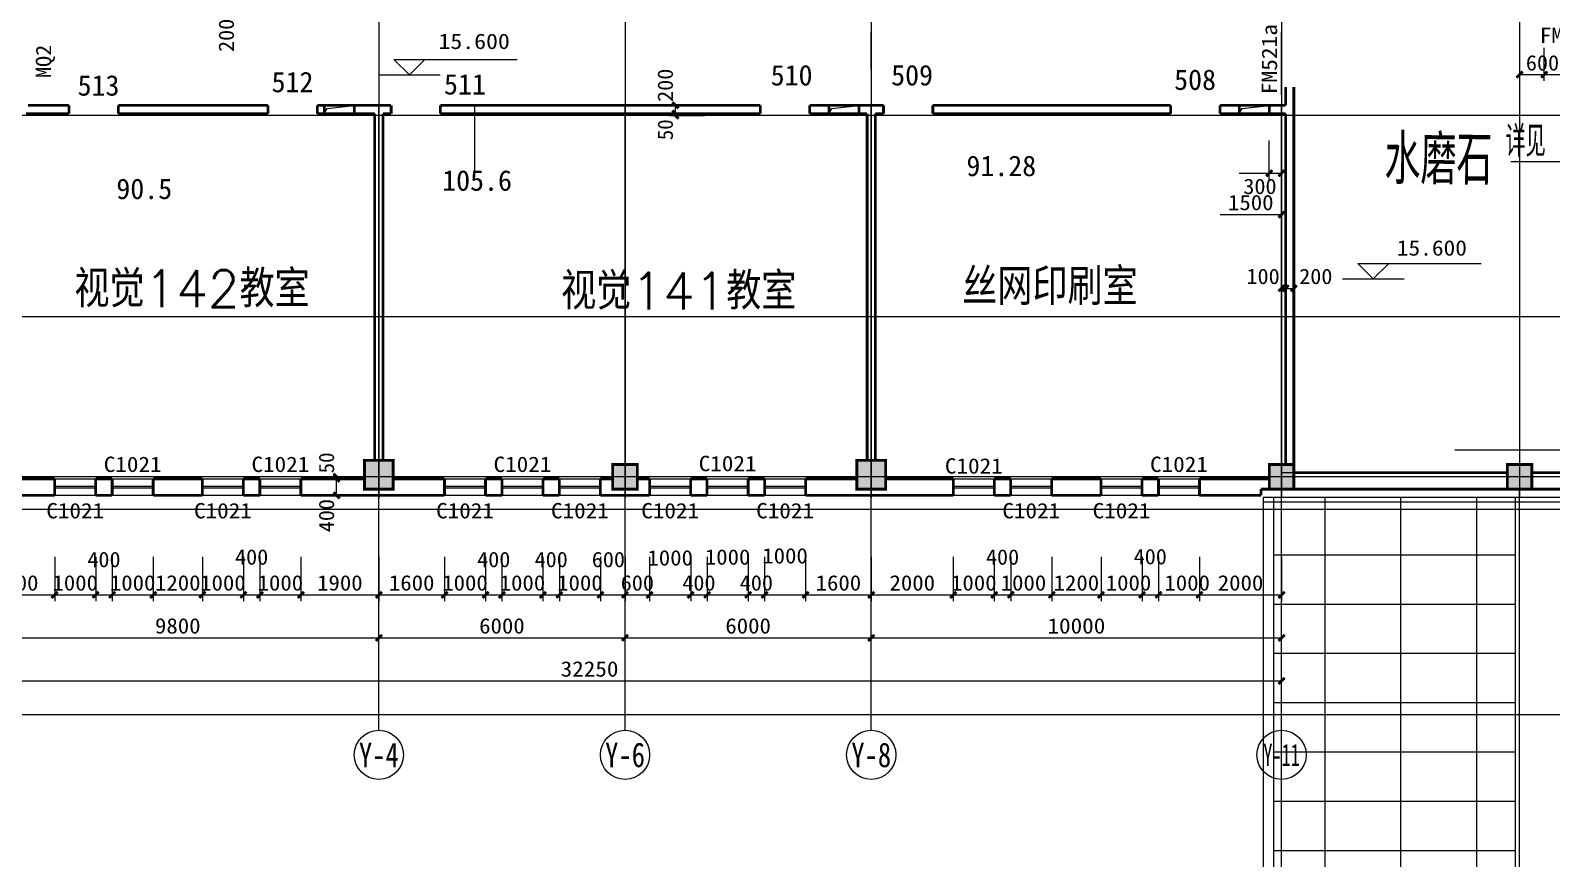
# Model space of a CAD drawing. Extents: x -307567 to 704339, y -10277 to 165507.
# Drawn here: x 618683 to 655755, y 86380 to 106556 of the extents above; entities that cross this region are included whole.
import ezdxf
from ezdxf.enums import TextEntityAlignment as Align

# ---------------------------------------------------------------- set-up
doc = ezdxf.new("R2010")
doc.units = 0
doc.header["$MEASUREMENT"] = 0
doc.layers.add('wode', color=250, linetype='CONTINUOUS', lineweight=0)
doc.layers.add('ziti', color=32, linetype='CONTINUOUS', lineweight=0)
doc.layers.add('中文', color=4, linetype='CONTINUOUS')
doc.styles.add('HZ', font='txt', dxfattribs={"width": 0.7, "height": 5, "bigfont": 'STF:宋体'})
doc.styles.get("Standard").update_dxf_attribs({"font": 'txt', "height": 3})

msp = doc.modelspace()

# ---------------------------------------------------------------- linework, layer by layer
at = {"layer": 'wode', "color": 0}
for p, q in [((627174.34844, 146613.8756), (627174.34844, 95170.36669)), ((633174.34844, 146613.8756), (633174.34844, 95170.36669)), ((639174.34844, 146613.8756), (639174.34844, 95170.36669)), ((649174.36065, 146613.8756), (649174.36065, 95170.36669)), ((654974.33624, 146613.8756), (654974.33624, 95170.36669)), ((627174.34844, 106441.29564), (627174.34844, 105613.82372)), ((639174.34844, 105613.82372), (639174.34844, 106513.18285)), ((639174.34844, 106441.29564), (639174.34844, 105613.82372)), ((649174.36065, 105613.82372), (649174.36065, 106513.18285)), ((655574.33624, 105330.82506), (655574.33624, 106135.59191)), ((627918.08624, 105473.1621), (627543.08624, 105848.17125)), ((627543.08624, 105848.17125), (630543.08624, 105848.17125)), ((628293.08624, 105848.17125), (627918.08624, 105473.1621)), ((627168.08624, 105473.1621), (628668.08624, 105473.1621)), ((649174.36065, 104985.61632), (649174.36065, 105599.93517)), ((654974.33624, 105480.82506), (655574.33624, 105480.82506)), ((655574.33624, 105480.82506), (657074.33624, 105480.82506)), ((625845.36895, 104530.48021), (625917.36602, 104655.18419)), ((625917.36602, 104655.18419), (626575.33721, 104730.47716)), ((625917.36602, 104655.18419), (625917.36602, 104655.18419)), ((627174.34844, 91629.67455), (627174.34844, 104685.32335)), ((629504.07256, 104730.47716), (629504.07256, 102990.48082)), ((633174.34844, 91629.67455), (633174.34844, 104685.32335)), ((634251.52129, 104730.47716), (635113.25225, 104730.47716)), ((634401.52129, 104530.48021), (634401.52129, 104730.47716)), ((638144.34356, 104530.48021), (638216.34063, 104655.18419)), ((638216.34063, 104655.18419), (638874.34844, 104730.47716)), ((638216.34063, 104655.18419), (638216.34063, 104655.18419)), ((639174.34844, 91629.67455), (639174.34844, 104685.32335)), ((648144.35577, 104530.48021), (648216.35284, 104655.18419)), ((648216.35284, 104655.18419), (648874.36065, 104730.47716)), ((648216.35284, 104655.18419), (648216.35284, 104655.18419)), ((649174.36065, 91629.67455), (649174.36065, 104685.32335)), ((687909.29717, 104480.48326), (611671.61407, 104480.48326)), ((625845.36895, 104530.48021), (625845.36895, 104530.48021)), ((634251.52129, 104530.48021), (635113.25225, 104530.48021)), ((634251.52129, 104480.48326), (635113.25225, 104480.48326)), ((634401.52129, 104480.48326), (634401.52129, 104530.48021)), ((638144.34356, 104530.48021), (638144.34356, 104530.48021)), ((648144.35577, 104530.48021), (648144.35577, 104530.48021)), ((648874.36065, 102927.19042), (648874.36065, 103870.58641)), ((649174.36065, 102927.19042), (649174.36065, 103870.58641)), ((648144.35577, 103077.19042), (648874.36065, 103077.19042)), ((648874.36065, 103077.19042), (649174.36065, 103077.19042)), ((657237.00713, 103358.24816), (654760.0296, 103358.24816)), ((649174.36065, 102752.10497), (649174.36065, 101920.86107)), ((647674.36065, 102070.86107), (649174.36065, 102070.86107)), ((651410.70098, 100506.13329), (651035.70098, 100881.13329)), ((651035.70098, 100881.13329), (654035.70098, 100881.13329)), ((651785.70098, 100881.13329), (651410.70098, 100506.13329)), ((650660.70098, 100506.13329), (652160.70098, 100506.13329)), ((649174.36065, 100421.71251), (649174.36065, 99851.58617)), ((649174.36065, 100271.71251), (649274.33624, 100271.71251)), ((649274.33624, 100421.71251), (649274.33624, 99851.58617)), ((649274.33624, 100271.71251), (649474.36065, 100271.71251)), ((649474.36065, 100421.71251), (649474.36065, 99851.58617)), ((683474.33624, 99580.48021), (611671.61407, 99580.48021)), ((683474.33624, 99580.48021), (611671.61407, 99580.48021)), ((627174.34844, 92807.15258), (627174.34844, 99710.78722)), ((633174.34844, 92807.15258), (633174.34844, 99710.78722)), ((639174.34844, 92807.15258), (639174.34844, 99710.78722)), ((649174.36065, 92807.15258), (649174.36065, 99710.78722)), ((649174.36065, 14706.69519), (649174.36065, 99323.73888)), ((660974.33624, 96330.39476), (653394.35577, 96330.39476)), ((683474.33624, 95680.48021), (611671.61407, 95680.48021)), ((683474.33624, 95680.48021), (611671.61407, 95680.48021)), ((625994.30694, 95680.48021), (626651.28936, 95680.48021)), ((626144.30694, 95630.47411), (626144.30694, 95680.48021)), ((649474.36065, 95780.31847), (649185.49346, 95780.31847)), ((619274.33624, 95630.47411), (620274.34844, 95630.47411)), ((619274.33624, 95449.21801), (620274.34844, 95449.21801)), ((619274.33624, 95411.71801), (620274.34844, 95411.71801)), ((620674.36065, 95630.47411), (621674.33624, 95630.47411)), ((620674.36065, 95449.21801), (621674.33624, 95449.21801)), ((620674.36065, 95411.71801), (621674.33624, 95411.71801)), ((622874.33624, 95630.47411), (623874.34844, 95630.47411)), ((622874.33624, 95449.21801), (623874.34844, 95449.21801)), ((622874.33624, 95411.71801), (623874.34844, 95411.71801)), ((624274.36065, 95630.47411), (625274.33624, 95630.47411)), ((624274.36065, 95449.21801), (625274.33624, 95449.21801)), ((624274.36065, 95411.71801), (625274.33624, 95411.71801)), ((625994.30694, 95630.47411), (626651.28936, 95630.47411)), ((626144.30694, 95230.48021), (626144.30694, 95630.47411)), ((628774.36065, 95630.47411), (629774.33624, 95630.47411)), ((628774.36065, 95449.21801), (629774.33624, 95449.21801)), ((628774.36065, 95411.71801), (629774.33624, 95411.71801)), ((630174.34844, 95630.47411), (631174.36065, 95630.47411)), ((630174.34844, 95449.21801), (631174.36065, 95449.21801)), ((630174.34844, 95411.71801), (631174.36065, 95411.71801)), ((631574.33624, 95630.47411), (632574.34844, 95630.47411)), ((631574.33624, 95449.21801), (632574.34844, 95449.21801)), ((631574.33624, 95411.71801), (632574.34844, 95411.71801)), ((633774.34844, 95630.47411), (634774.36065, 95630.47411)), ((633774.34844, 95449.21801), (634774.36065, 95449.21801)), ((633774.34844, 95411.71801), (634774.36065, 95411.71801)), ((635174.33624, 95630.47411), (636174.34844, 95630.47411)), ((635174.33624, 95449.21801), (636174.34844, 95449.21801)), ((635174.33624, 95411.71801), (636174.34844, 95411.71801)), ((636574.36065, 95630.47411), (637574.33624, 95630.47411)), ((636574.36065, 95449.21801), (637574.33624, 95449.21801)), ((636574.36065, 95411.71801), (637574.33624, 95411.71801)), ((641174.33624, 95630.47411), (642174.34844, 95630.47411)), ((641174.33624, 95449.21801), (642174.34844, 95449.21801)), ((641174.33624, 95411.71801), (642174.34844, 95411.71801)), ((642574.36065, 95630.47411), (643574.33624, 95630.47411)), ((642574.36065, 95449.21801), (643574.33624, 95449.21801)), ((642574.36065, 95411.71801), (643574.33624, 95411.71801)), ((644774.33624, 95630.47411), (645774.34844, 95630.47411)), ((644774.33624, 95449.21801), (645774.34844, 95449.21801)), ((644774.33624, 95411.71801), (645774.34844, 95411.71801)), ((646174.36065, 95630.47411), (647174.33624, 95630.47411)), ((646174.36065, 95449.21801), (647174.33624, 95449.21801)), ((646174.36065, 95411.71801), (647174.33624, 95411.71801)), ((649474.36065, 95380.48021), (649174.36065, 95380.48021)), ((654974.33624, 77880.47258), (654974.33624, 95380.48021)), ((619274.33624, 95230.48021), (620274.34844, 95230.48021)), ((620674.36065, 95230.48021), (621674.33624, 95230.48021)), ((622874.33624, 95230.48021), (623874.34844, 95230.48021)), ((624274.36065, 95230.48021), (625274.33624, 95230.48021)), ((625994.30694, 95230.48021), (626651.28936, 95230.48021)), ((628774.36065, 95230.48021), (629774.33624, 95230.48021)), ((630174.34844, 95230.48021), (631174.36065, 95230.48021)), ((631574.33624, 95230.48021), (632574.34844, 95230.48021)), ((633774.34844, 95230.48021), (634774.36065, 95230.48021)), ((635174.33624, 95230.48021), (636174.34844, 95230.48021)), ((636574.36065, 95230.48021), (637574.33624, 95230.48021)), ((641174.33624, 95230.48021), (642174.34844, 95230.48021)), ((642574.36065, 95230.48021), (643574.33624, 95230.48021)), ((644774.33624, 95230.48021), (645774.34844, 95230.48021)), ((646174.36065, 95230.48021), (647174.33624, 95230.48021)), ((667424.33624, 95180.47411), (648724.36065, 95180.47411)), ((648724.36065, 95180.47411), (648724.36065, 78030.47258)), ((667424.33624, 95060.47594), (648724.36065, 95060.47594)), ((648974.33624, 95180.47411), (648974.33624, 66030.47258)), ((650226.1917, 95180.47411), (650226.1917, 25380.47373)), ((652076.1795, 95180.47411), (652076.1795, 25380.47373)), ((653926.16729, 95180.47411), (653926.16729, 25380.47373)), ((654874.36065, 67831.55291), (654874.36065, 95180.47411)), ((687909.29717, 94880.47411), (611671.61407, 94880.47411)), ((687909.29717, 94880.47411), (611671.61407, 94880.47411)), ((654974.33624, 29580.47373), (654974.33624, 94880.47411)), ((619274.33624, 93727.81603), (619274.33624, 92654.44262)), ((620274.34844, 93727.81603), (620274.34844, 92654.44262)), ((620674.36065, 93727.81603), (620674.36065, 92654.44262)), ((621674.33624, 93727.81603), (621674.33624, 92654.44262)), ((622874.33624, 93727.81603), (622874.33624, 92654.44262)), ((623874.34844, 93727.81603), (623874.34844, 92654.44262)), ((624274.36065, 93727.81603), (624274.36065, 92654.44262)), ((625274.33624, 93727.81603), (625274.33624, 92654.44262)), ((627174.34844, 93727.81603), (627174.34844, 92654.44262)), ((628774.36065, 93727.81603), (628774.36065, 92654.44262)), ((629774.33624, 93727.81603), (629774.33624, 92654.44262)), ((630174.34844, 93727.81603), (630174.34844, 92654.44262)), ((631174.36065, 93727.81603), (631174.36065, 92654.44262)), ((631574.33624, 93727.81603), (631574.33624, 92654.44262)), ((632574.34844, 93727.81603), (632574.34844, 92654.44262)), ((633174.34844, 93727.81603), (633174.34844, 92654.44262)), ((633774.34844, 93727.81603), (633774.34844, 92654.44262)), ((634774.36065, 93727.81603), (634774.36065, 92654.44262)), ((635174.33624, 93727.81603), (635174.33624, 92654.44262)), ((636174.34844, 93727.81603), (636174.34844, 92654.44262)), ((636574.36065, 93727.81603), (636574.36065, 92654.44262)), ((637574.33624, 93727.81603), (637574.33624, 92654.44262)), ((639174.34844, 93727.81603), (639174.34844, 92654.44262)), ((639174.34844, 93727.81603), (639174.34844, 92654.44262)), ((641174.33624, 93727.81603), (641174.33624, 92654.44262)), ((641174.33624, 93727.81603), (641174.33624, 92654.44262)), ((642174.34844, 93727.81603), (642174.34844, 92654.44262)), ((642174.34844, 93727.81603), (642174.34844, 92654.44262)), ((642574.36065, 93727.81603), (642574.36065, 92654.44262)), ((642574.36065, 93727.81603), (642574.36065, 92654.44262)), ((643574.33624, 93727.81603), (643574.33624, 92654.44262)), ((643574.33624, 93727.81603), (643574.33624, 92654.44262)), ((644774.33624, 93727.81603), (644774.33624, 92654.44262)), ((644774.33624, 93727.81603), (644774.33624, 92654.44262)), ((645774.34844, 93727.81603), (645774.34844, 92654.44262)), ((645774.34844, 93727.81603), (645774.34844, 92654.44262)), ((646174.36065, 93727.81603), (646174.36065, 92654.44262)), ((646174.36065, 93727.81603), (646174.36065, 92654.44262)), ((647174.33624, 93727.81603), (647174.33624, 92654.44262)), ((647174.33624, 93727.81603), (647174.33624, 92654.44262)), ((648974.33624, 93780.46801), (654874.36065, 93780.46801)), ((649174.36065, 93727.81603), (649174.36065, 92654.44262)), ((649174.36065, 93727.81603), (649174.36065, 92654.44262)), ((617299.03106, 92804.44262), (627099.05547, 92804.44262)), ((617374.36065, 92804.44262), (619274.33624, 92804.44262)), ((619274.33624, 92804.44262), (620274.34844, 92804.44262)), ((620274.34844, 92804.44262), (620674.36065, 92804.44262)), ((620674.36065, 92804.44262), (621674.33624, 92804.44262)), ((621674.33624, 92804.44262), (622874.33624, 92804.44262)), ((622874.33624, 92804.44262), (623874.34844, 92804.44262)), ((623874.34844, 92804.44262), (624274.36065, 92804.44262)), ((624274.36065, 92804.44262), (625274.33624, 92804.44262)), ((625274.33624, 92804.44262), (627174.34844, 92804.44262)), ((627174.34844, 89507.148), (627174.34844, 92807.15258)), ((627174.34844, 92804.44262), (628774.36065, 92804.44262)), ((628774.36065, 92804.44262), (629774.33624, 92804.44262)), ((629774.33624, 92804.44262), (630174.34844, 92804.44262)), ((630174.34844, 92804.44262), (631174.36065, 92804.44262)), ((631174.36065, 92804.44262), (631574.33624, 92804.44262)), ((631574.33624, 92804.44262), (632574.34844, 92804.44262)), ((632574.34844, 92804.44262), (633174.34844, 92804.44262)), ((633174.34844, 89507.148), (633174.34844, 92807.15258)), ((633174.34844, 92804.44262), (633774.34844, 92804.44262)), ((633774.34844, 92804.44262), (634774.36065, 92804.44262)), ((634774.36065, 92804.44262), (635174.33624, 92804.44262)), ((635174.33624, 92804.44262), (636174.34844, 92804.44262)), ((636174.34844, 92804.44262), (636574.36065, 92804.44262)), ((636574.36065, 92804.44262), (637574.33624, 92804.44262)), ((637574.33624, 92804.44262), (639174.34844, 92804.44262)), ((639174.34844, 89507.148), (639174.34844, 92807.15258)), ((639174.34844, 92804.44262), (641174.33624, 92804.44262)), ((639174.34844, 92804.44262), (641174.33624, 92804.44262)), ((641174.33624, 92804.44262), (642174.34844, 92804.44262)), ((641174.33624, 92804.44262), (642174.34844, 92804.44262)), ((642174.34844, 92804.44262), (642574.36065, 92804.44262)), ((642174.34844, 92804.44262), (642574.36065, 92804.44262)), ((642574.36065, 92804.44262), (643574.33624, 92804.44262)), ((642574.36065, 92804.44262), (643574.33624, 92804.44262)), ((643574.33624, 92804.44262), (644774.33624, 92804.44262)), ((643574.33624, 92804.44262), (644774.33624, 92804.44262)), ((644774.33624, 92804.44262), (645774.34844, 92804.44262)), ((644774.33624, 92804.44262), (645774.34844, 92804.44262)), ((645774.34844, 92804.44262), (646174.36065, 92804.44262)), ((645774.34844, 92804.44262), (646174.36065, 92804.44262)), ((646174.36065, 92804.44262), (647174.33624, 92804.44262)), ((646174.36065, 92804.44262), (647174.33624, 92804.44262)), ((647174.33624, 92804.44262), (649174.36065, 92804.44262)), ((647174.33624, 92804.44262), (649174.36065, 92804.44262)), ((649174.36065, 89507.148), (649174.36065, 92807.15258)), ((648974.33624, 92580.46801), (654874.36065, 92580.46801)), ((617374.36065, 91757.15258), (627174.34844, 91757.15258)), ((627174.34844, 91757.15258), (633174.34844, 91757.15258)), ((633174.34844, 91757.15258), (639174.34844, 91757.15258)), ((639174.34844, 91757.15258), (649174.36065, 91757.15258)), ((649174.36065, 88329.67913), (649174.36065, 91629.67455)), ((648974.33624, 91380.46801), (654874.36065, 91380.46801)), ((616924.36065, 90707.15258), (649174.36065, 90707.15258)), ((654974.33624, 68630.47411), (654974.33624, 90475.46923)), ((648974.33624, 90180.46801), (654874.36065, 90180.46801)), ((687909.29717, 89880.46801), (611671.61407, 89880.46801)), ((687909.29717, 89880.46801), (611671.61407, 89880.46801)), ((648974.33624, 88980.47258), (654874.36065, 88980.47258)), ((648974.33624, 87780.47258), (654874.36065, 87780.47258)), ((648974.33624, 86580.47258), (654874.36065, 86580.47258))]:
    msp.add_line(p, q, dxfattribs=at)
at = {"layer": 'wode', "color": 0, "const_width": 67.5}
for points in [[(654899.33624, 105405.82506), (655049.33624, 105555.82506)], [(654899.33624, 105405.82506), (655049.33624, 105555.82506)], [(655499.33624, 105405.82506), (655649.33624, 105555.82506)], [(649274.33624, 104730.47716), (649274.33624, 105180.47716)], [(649474.36065, 99580.48021), (649474.36065, 105180.47716)], [(618574.36065, 104530.48021), (619624.36065, 104530.48021)], [(618624.34844, 104730.47716), (619624.36065, 104730.47716)], [(619624.36065, 104530.48021), (619624.36065, 104730.47716)], [(620824.36065, 104530.48021), (620824.36065, 104730.47716)], [(620824.36065, 104730.47716), (624474.34844, 104730.47716)], [(620824.36065, 104530.48021), (624474.34844, 104530.48021)], [(624474.34844, 104530.48021), (624474.34844, 104730.47716)], [(627174.34844, 104730.47716), (625674.34844, 104730.47716)], [(625674.34844, 104530.48021), (625674.34844, 104730.47716)], [(627074.33624, 104530.48021), (625674.34844, 104530.48021)], [(625845.36895, 104730.47716), (625845.36895, 104530.48021)], [(626575.33721, 104730.47716), (626575.33721, 104530.48021)], [(627074.33624, 99580.48021), (627074.33624, 104530.48021)], [(627174.34844, 104730.47716), (627474.34844, 104730.47716)], [(627274.36065, 99580.48021), (627274.36065, 104530.48021)], [(627274.36065, 104530.48021), (627474.34844, 104530.48021)], [(627474.34844, 104530.48021), (627474.34844, 104730.47716)], [(633174.34844, 104730.47716), (628674.34844, 104730.47716)], [(628674.34844, 104530.48021), (628674.34844, 104730.47716)], [(633174.34844, 104530.48021), (628674.34844, 104530.48021)], [(633174.34844, 104730.47716), (636474.34844, 104730.47716)], [(633174.34844, 104530.48021), (636474.34844, 104530.48021)], [(634326.52129, 104805.47716), (634476.52129, 104655.47716)], [(634326.52129, 104605.48021), (634476.52129, 104455.48021)], [(634326.52129, 104555.48326), (634476.52129, 104405.48326)], [(636474.34844, 104530.48021), (636474.34844, 104730.47716)], [(639174.34844, 104730.47716), (637674.34844, 104730.47716)], [(637674.34844, 104530.48021), (637674.34844, 104730.47716)], [(639074.33624, 104530.48021), (637674.34844, 104530.48021)], [(638144.34356, 104730.47716), (638144.34356, 104530.48021)], [(638874.34844, 104730.47716), (638874.34844, 104530.48021)], [(639074.33624, 99580.48021), (639074.33624, 104530.48021)], [(639174.34844, 104730.47716), (639474.34844, 104730.47716)], [(639274.36065, 99580.48021), (639274.36065, 104530.48021)], [(639274.36065, 104530.48021), (639474.34844, 104530.48021)], [(639474.34844, 104530.48021), (639474.34844, 104730.47716)], [(640674.34844, 104730.47716), (646474.36065, 104730.47716)], [(640674.34844, 104530.48021), (640674.34844, 104730.47716)], [(640674.34844, 104530.48021), (646474.36065, 104530.48021)], [(646474.36065, 104530.48021), (646474.36065, 104730.47716)], [(649174.36065, 104730.47716), (647674.36065, 104730.47716)], [(647674.36065, 104530.48021), (647674.36065, 104730.47716)], [(649274.33624, 104530.48021), (647674.36065, 104530.48021)], [(648144.35577, 104730.47716), (648144.35577, 104530.48021)], [(648874.36065, 104730.47716), (648874.36065, 104530.48021)], [(649174.36065, 104730.47716), (649274.33624, 104730.47716)], [(649274.33624, 99580.48021), (649274.33624, 104530.48021)], [(648799.36065, 103002.19042), (648949.36065, 103152.19042)], [(649099.36065, 103002.19042), (649249.36065, 103152.19042)], [(649099.36065, 101995.86107), (649249.36065, 102145.86107)], [(649099.36065, 100196.71251), (649249.36065, 100346.71251)], [(649199.33624, 100196.71251), (649349.33624, 100346.71251)], [(649399.36065, 100196.71251), (649549.36065, 100346.71251)], [(627074.33624, 96080.47411), (627074.33624, 99580.48021)], [(627274.36065, 96080.47411), (627274.36065, 99580.48021)], [(639074.33624, 96080.47411), (639074.33624, 99580.48021)], [(639274.36065, 96080.47411), (639274.36065, 99580.48021)], [(649274.33624, 95980.48021), (649274.33624, 99580.48021)], [(649474.36065, 95980.48021), (649474.36065, 99580.48021)], [(626824.36065, 96080.47411), (626824.36065, 95380.48021), (627524.33624, 95380.48021), (627524.33624, 96080.47411), (626824.36065, 96080.47411), (626824.36065, 95380.48021)], [(638824.36065, 96080.47411), (638824.36065, 95380.48021), (639524.33624, 95380.48021), (639524.33624, 96080.47411), (638824.36065, 96080.47411), (638824.36065, 95380.48021)], [(617674.36065, 95630.47411), (619274.33624, 95630.47411)], [(619274.33624, 95230.48021), (619274.33624, 95630.47411)], [(620274.34844, 95630.47411), (620674.36065, 95630.47411)], [(620274.34844, 95230.48021), (620274.34844, 95630.47411)], [(620674.36065, 95230.48021), (620674.36065, 95630.47411)], [(621674.33624, 95630.47411), (622874.33624, 95630.47411)], [(621674.33624, 95230.48021), (621674.33624, 95630.47411)], [(622874.33624, 95230.48021), (622874.33624, 95630.47411)], [(623874.34844, 95630.47411), (624274.36065, 95630.47411)], [(623874.34844, 95230.48021), (623874.34844, 95630.47411)], [(624274.36065, 95230.48021), (624274.36065, 95630.47411)], [(626824.36065, 95630.47411), (625274.33624, 95630.47411)], [(625274.33624, 95230.48021), (625274.33624, 95630.47411)], [(626069.30694, 95755.48021), (626219.30694, 95605.48021)], [(626069.30694, 95705.47411), (626219.30694, 95555.47411)], [(627524.33624, 95630.47411), (628774.36065, 95630.47411)], [(628774.36065, 95230.48021), (628774.36065, 95630.47411)], [(629774.33624, 95630.47411), (630174.34844, 95630.47411)], [(629774.33624, 95230.48021), (629774.33624, 95630.47411)], [(630174.34844, 95230.48021), (630174.34844, 95630.47411)], [(631174.36065, 95630.47411), (631574.33624, 95630.47411)], [(631174.36065, 95230.48021), (631174.36065, 95630.47411)], [(631574.33624, 95230.48021), (631574.33624, 95630.47411)], [(632874.34844, 95630.47411), (632574.34844, 95630.47411)], [(632574.34844, 95230.48021), (632574.34844, 95630.47411)], [(632874.34844, 95980.48021), (632874.34844, 95380.48021), (633474.34844, 95380.48021), (633474.34844, 95980.48021), (632874.34844, 95980.48021), (632874.34844, 95380.48021)], [(633474.34844, 95630.47411), (633774.34844, 95630.47411)], [(633774.34844, 95230.48021), (633774.34844, 95630.47411)], [(634774.36065, 95630.47411), (635174.33624, 95630.47411)], [(634774.36065, 95230.48021), (634774.36065, 95630.47411)], [(635174.33624, 95230.48021), (635174.33624, 95630.47411)], [(636174.34844, 95630.47411), (636574.36065, 95630.47411)], [(636174.34844, 95230.48021), (636174.34844, 95630.47411)], [(636574.36065, 95230.48021), (636574.36065, 95630.47411)], [(638824.36065, 95630.47411), (637574.33624, 95630.47411)], [(637574.33624, 95230.48021), (637574.33624, 95630.47411)], [(639524.33624, 95630.47411), (641174.33624, 95630.47411)], [(641174.33624, 95230.48021), (641174.33624, 95630.47411)], [(642174.34844, 95630.47411), (642574.36065, 95630.47411)], [(642174.34844, 95230.48021), (642174.34844, 95630.47411)], [(642574.36065, 95230.48021), (642574.36065, 95630.47411)], [(643574.33624, 95630.47411), (644774.33624, 95630.47411)], [(643574.33624, 95230.48021), (643574.33624, 95630.47411)], [(644774.33624, 95230.48021), (644774.33624, 95630.47411)], [(645774.34844, 95630.47411), (646174.36065, 95630.47411)], [(645774.34844, 95230.48021), (645774.34844, 95630.47411)], [(646174.36065, 95230.48021), (646174.36065, 95630.47411)], [(648874.36065, 95630.47411), (647174.33624, 95630.47411)], [(647174.33624, 95230.48021), (647174.33624, 95630.47411)], [(648874.36065, 95980.48021), (648874.36065, 95380.48021), (649474.36065, 95380.48021), (649474.36065, 95980.48021), (648874.36065, 95980.48021), (648874.36065, 95380.48021)], [(649474.36065, 95780.31847), (654674.33624, 95780.31847)], [(654674.33624, 95980.48021), (654674.33624, 95380.48021), (655274.33624, 95380.48021), (655274.33624, 95980.48021), (654674.33624, 95980.48021), (654674.33624, 95380.48021)], [(655274.33624, 95780.31847), (657374.33624, 95780.31847)], [(626069.30694, 95305.48021), (626219.30694, 95155.48021)], [(649474.36065, 95380.48021), (648674.33624, 95380.48021)], [(648674.33624, 95380.48021), (648674.33624, 95230.48021)], [(649474.36065, 95380.48021), (666974.33624, 95380.48021)], [(616924.36065, 95230.48021), (619274.33624, 95230.48021)], [(620274.34844, 95230.48021), (620674.36065, 95230.48021)], [(621674.33624, 95230.48021), (622874.33624, 95230.48021)], [(623874.34844, 95230.48021), (624274.36065, 95230.48021)], [(627174.34844, 95230.48021), (625274.33624, 95230.48021)], [(627174.34844, 95230.48021), (628774.36065, 95230.48021)], [(629774.33624, 95230.48021), (630174.34844, 95230.48021)], [(631174.36065, 95230.48021), (631574.33624, 95230.48021)], [(633174.34844, 95230.48021), (632574.34844, 95230.48021)], [(633174.34844, 95230.48021), (633774.34844, 95230.48021)], [(634774.36065, 95230.48021), (635174.33624, 95230.48021)], [(636174.34844, 95230.48021), (636574.36065, 95230.48021)], [(639174.34844, 95230.48021), (637574.33624, 95230.48021)], [(639174.34844, 95230.48021), (641174.33624, 95230.48021)], [(642174.34844, 95230.48021), (642574.36065, 95230.48021)], [(643574.33624, 95230.48021), (644774.33624, 95230.48021)], [(645774.34844, 95230.48021), (646174.36065, 95230.48021)], [(648674.33624, 95230.48021), (647174.33624, 95230.48021)], [(619199.33624, 92729.44262), (619349.33624, 92879.44262)], [(620199.34844, 92729.44262), (620349.34844, 92879.44262)], [(620599.36065, 92729.44262), (620749.36065, 92879.44262)], [(621599.33624, 92729.44262), (621749.33624, 92879.44262)], [(622799.33624, 92729.44262), (622949.33624, 92879.44262)], [(623799.34844, 92729.44262), (623949.34844, 92879.44262)], [(624199.36065, 92729.44262), (624349.36065, 92879.44262)], [(625199.33624, 92729.44262), (625349.33624, 92879.44262)], [(627099.34844, 92729.44262), (627249.34844, 92879.44262)], [(628699.36065, 92729.44262), (628849.36065, 92879.44262)], [(629699.33624, 92729.44262), (629849.33624, 92879.44262)], [(630099.34844, 92729.44262), (630249.34844, 92879.44262)], [(631099.36065, 92729.44262), (631249.36065, 92879.44262)], [(631499.33624, 92729.44262), (631649.33624, 92879.44262)], [(632499.34844, 92729.44262), (632649.34844, 92879.44262)], [(633099.34844, 92729.44262), (633249.34844, 92879.44262)], [(633699.34844, 92729.44262), (633849.34844, 92879.44262)], [(634699.36065, 92729.44262), (634849.36065, 92879.44262)], [(635099.33624, 92729.44262), (635249.33624, 92879.44262)], [(636099.34844, 92729.44262), (636249.34844, 92879.44262)], [(636499.36065, 92729.44262), (636649.36065, 92879.44262)], [(637499.33624, 92729.44262), (637649.33624, 92879.44262)], [(639099.34844, 92729.44262), (639249.34844, 92879.44262)], [(639099.34844, 92729.44262), (639249.34844, 92879.44262)], [(641099.33624, 92729.44262), (641249.33624, 92879.44262)], [(641099.33624, 92729.44262), (641249.33624, 92879.44262)], [(642099.34844, 92729.44262), (642249.34844, 92879.44262)], [(642099.34844, 92729.44262), (642249.34844, 92879.44262)], [(642499.36065, 92729.44262), (642649.36065, 92879.44262)], [(642499.36065, 92729.44262), (642649.36065, 92879.44262)], [(643499.33624, 92729.44262), (643649.33624, 92879.44262)], [(643499.33624, 92729.44262), (643649.33624, 92879.44262)], [(644699.33624, 92729.44262), (644849.33624, 92879.44262)], [(644699.33624, 92729.44262), (644849.33624, 92879.44262)], [(645699.34844, 92729.44262), (645849.34844, 92879.44262)], [(645699.34844, 92729.44262), (645849.34844, 92879.44262)], [(646099.36065, 92729.44262), (646249.36065, 92879.44262)], [(646099.36065, 92729.44262), (646249.36065, 92879.44262)], [(647099.33624, 92729.44262), (647249.33624, 92879.44262)], [(647099.33624, 92729.44262), (647249.33624, 92879.44262)], [(649099.36065, 92729.44262), (649249.36065, 92879.44262)], [(649099.36065, 92729.44262), (649249.36065, 92879.44262)], [(627099.34844, 91682.15258), (627249.34844, 91832.15258)], [(633099.34844, 91682.15258), (633249.34844, 91832.15258)], [(639099.34844, 91682.15258), (639249.34844, 91832.15258)], [(649099.36065, 91682.15258), (649249.36065, 91832.15258)], [(649099.36065, 90632.15258), (649249.36065, 90782.15258)]]:
    msp.add_lwpolyline(points, dxfattribs=at)
at = {"layer": 'wode', "color": 0}
for centre in [(627174.34844, 88907.148), (633174.34844, 88907.148), (639174.34844, 88907.148), (649174.36065, 88907.148)]:
    msp.add_circle(centre, 600, dxfattribs=at)
for points in [[(626824.36065, 96080.47411), (627524.33624, 96080.47411), (626824.36065, 95380.48021), (627524.33624, 95380.48021)], [(638824.36065, 96080.47411), (639524.33624, 96080.47411), (638824.36065, 95380.48021), (639524.33624, 95380.48021)], [(632874.34844, 95980.48021), (633474.34844, 95980.48021), (632874.34844, 95380.48021), (633474.34844, 95380.48021)], [(648874.36065, 95980.48021), (649474.36065, 95980.48021), (648874.36065, 95380.48021), (649474.36065, 95380.48021)], [(654674.33624, 95980.48021), (655274.33624, 95980.48021), (654674.33624, 95380.48021), (655274.33624, 95380.48021)]]:
    msp.add_solid(points, dxfattribs=at)

# ---------------------------------------------------------------- texts
for s, width, p, p2 in [('200', 0.925708, (623643.67217, 106030.48021), (623643.67217, 106840.47472)), ('FM521a', 0.855002, (649064.82696, 105001.06127), (649064.82696, 106711.06493)), ('MQ2', 0.810004, (619188.38653, 105396.10216), (619188.38653, 106206.10582)), ('200', 0.925718, (634341.53594, 104814.47679), (634341.53594, 105624.48046)), ('50', 0.906657, (634341.53594, 103880.48326), (634341.53594, 104390.47777)), ('50', 0.906673, (626084.32159, 95764.47069), (626084.32159, 96274.47435)), ('400', 0.925708, (626084.32159, 94330.48021), (626084.32159, 95140.47472))]:
    msp.add_text(s, height=375, rotation=90, dxfattribs=dict(at, width=width)).set_placement(p, p2, align=Align.FIT)
for s, height, width, p, p2 in [('  15.600 ', 375, 0.907821, (628047.10235, 106103.16393), (630657.0877, 106103.16393)), ('FM521a', 375, 0.855011, (655466.70684, 106245.48265), (657176.72881, 106245.48265)), ('600', 375, 0.925739, (655128.51104, 105578.71324), (655938.53301, 105578.71324)), ('300', 375, 0.925739, (648242.46368, 102569.68615), (649052.48565, 102569.68615)), ('1500', 375, 0.986654, (647869.36797, 102175.8629), (648979.35333, 102175.8629)), ('15.600', 375, 1.052299, (651982.64922, 101069.41149), (653692.63458, 101069.41149)), ('100', 375, 1.07998, (648319.36797, 100376.71434), (649129.35333, 100376.71434)), ('200', 375, 0.925739, (649603.34014, 100376.71434), (650413.36211, 100376.71434)), ('C1021', 375, 0.980859, (620469.35577, 95797.97899), (621879.34112, 95797.97899)), ('C1021', 375, 0.980859, (624069.35577, 95797.97899), (625479.34112, 95797.97899)), ('C1021', 375, 0.980885, (629969.34356, 95797.97899), (631379.36553, 95797.97899)), ('C1021', 375, 0.980859, (634969.36797, 95817.97411), (636379.35333, 95817.97411)), ('C1021', 375, 0.980859, (640969.36797, 95757.97045), (642379.35333, 95757.97045)), ('C1021', 375, 0.980859, (645969.35577, 95797.97899), (647379.34112, 95797.97899)), ('C1021', 375, 0.980859, (619069.36797, 94667.98021), (620479.35333, 94667.98021)), ('C1021', 375, 0.980859, (622669.36797, 94667.98021), (624079.35333, 94667.98021)), ('C1021', 375, 0.980859, (628569.35577, 94667.98021), (629979.34112, 94667.98021)), ('C1021', 375, 0.980859, (631369.36797, 94667.98021), (632779.35333, 94667.98021)), ('C1021', 375, 0.980885, (633569.34356, 94667.98021), (634979.36553, 94667.98021)), ('C1021', 375, 0.980859, (636369.35577, 94667.98021), (637779.34112, 94667.98021)), ('C1021', 375, 0.980859, (642369.35577, 94667.98021), (643779.34112, 94667.98021)), ('C1021', 375, 0.980859, (644569.36797, 94667.98021), (645979.35333, 94667.98021)), ('400', 375, 0.925739, (620069.34356, 93479.44262), (620879.36553, 93479.44262)), ('400', 375, 0.925739, (623669.34356, 93539.44628), (624479.36553, 93539.44628)), ('400', 375, 0.925698, (629569.36797, 93479.44262), (630379.35333, 93479.44262)), ('400', 375, 0.925698, (630969.35577, 93479.44262), (631779.34112, 93479.44262)), ('600', 375, 0.925739, (632363.3377, 93479.44262), (633173.35967, 93479.44262)), ('1000', 375, 1.044727, (633719.34356, 93519.442), (634829.36553, 93519.442)), ('1000', 375, 1.044692, (635119.36797, 93539.44628), (636229.35333, 93539.44628)), ('1000', 375, 1.044692, (636519.35577, 93569.43895), (637629.34112, 93569.43895)), ('400', 375, 0.925739, (641969.34356, 93539.44628), (642779.36553, 93539.44628)), ('400', 375, 0.925739, (641969.34356, 93539.44628), (642779.36553, 93539.44628)), ('400', 375, 0.925739, (645569.34356, 93549.44384), (646379.36553, 93549.44384)), ('400', 375, 0.925739, (645569.34356, 93549.44384), (646379.36553, 93549.44384)), ('1900', 375, 0.986654, (617769.35577, 92909.44445), (618879.34112, 92909.44445)), ('1000', 375, 1.044692, (619219.36797, 92909.44445), (620329.35333, 92909.44445)), ('1000', 375, 1.044692, (620619.35577, 92909.44445), (621729.34112, 92909.44445)), ('1200', 375, 0.986686, (621719.34356, 92909.44445), (622829.36553, 92909.44445)), ('1000', 375, 1.044692, (622819.36797, 92909.44445), (623929.35333, 92909.44445)), ('1000', 375, 1.044692, (624219.35577, 92909.44445), (625329.34112, 92909.44445)), ('1900', 375, 0.986654, (625669.36797, 92909.44445), (626779.35333, 92909.44445)), ('1600', 375, 0.986686, (627419.34356, 92909.44445), (628529.36553, 92909.44445)), ('1000', 375, 1.044692, (628719.35577, 92909.44445), (629829.34112, 92909.44445)), ('1000', 375, 1.044727, (630119.34356, 92909.44445), (631229.36553, 92909.44445)), ('1000', 375, 1.044692, (631519.36797, 92909.44445), (632629.35333, 92909.44445)), ('600', 375, 0.925698, (633069.35577, 92909.44445), (633879.34112, 92909.44445)), ('400', 375, 0.925698, (634569.35577, 92909.44445), (635379.34112, 92909.44445)), ('400', 375, 0.925739, (635969.34356, 92909.44445), (636779.36553, 92909.44445)), ('1600', 375, 0.986654, (637819.36797, 92909.44445), (638929.35333, 92909.44445)), ('2000', 375, 0.934725, (639619.36797, 92909.44445), (640729.35333, 92909.44445)), ('2000', 375, 0.934725, (639619.36797, 92909.44445), (640729.35333, 92909.44445)), ('1000', 375, 1.044692, (641119.36797, 92909.44445), (642229.35333, 92909.44445)), ('1000', 375, 1.044692, (641119.36797, 92909.44445), (642229.35333, 92909.44445)), ('1000', 375, 1.044692, (642329.36553, 92909.44445), (643439.35088, 92909.44445)), ('1000', 375, 1.044692, (642329.36553, 92909.44445), (643439.35088, 92909.44445)), ('1200', 375, 0.986686, (643619.34356, 92909.44445), (644729.36553, 92909.44445)), ('1200', 375, 0.986686, (643619.34356, 92909.44445), (644729.36553, 92909.44445)), ('1000', 375, 1.044692, (644889.36309, 92909.44445), (645999.34844, 92909.44445)), ('1000', 375, 1.044692, (644889.36309, 92909.44445), (645999.34844, 92909.44445)), ('1000', 375, 1.044727, (646319.34356, 92909.44445), (647429.36553, 92909.44445)), ('1000', 375, 1.044727, (646319.34356, 92909.44445), (647429.36553, 92909.44445)), ('2000', 375, 0.934725, (647619.35577, 92909.44445), (648729.34112, 92909.44445)), ('2000', 375, 0.934725, (647619.35577, 92909.44445), (648729.34112, 92909.44445)), ('9800', 375, 0.888018, (621719.34356, 91862.14525), (622829.36553, 91862.14525)), ('6000', 375, 0.934725, (629619.35577, 91862.14525), (630729.34112, 91862.14525)), ('6000', 375, 0.934725, (635619.35577, 91862.14525), (636729.34112, 91862.14525)), ('10000', 375, 1.025471, (643469.34356, 91862.14525), (644879.36553, 91862.14525)), ('32250', 375, 0.835547, (631604.03594, 90812.14525), (633014.02129, 90812.14525)), ('Y-4', 600, 0.607498, (626688.34991, 88607.148), (627660.34698, 88607.148)), ('Y-6', 600, 0.607498, (632688.34991, 88607.148), (633660.34698, 88607.148)), ('Y-8', 600, 0.607498, (638688.34991, 88607.148), (639660.34698, 88607.148)), ('Y-11', 540.000021, 0.548141, (648730.36651, 88637.14525), (649618.35479, 88637.14525))]:
    msp.add_text(s, height=height, dxfattribs=dict(at, width=width)).set_placement(p, p2, align=Align.FIT)
at = {"layer": 'ziti', "color": 0, "style": 'HZ', "width": 0.461426}
msp.add_text('详见', height=750, dxfattribs=at).set_placement((654628.7796, 103479.53722), (655613.1546, 103479.53722), align=Align.FIT)
at = {"layer": 'ziti', "color": 0, "style": 'HZ', "width": 0.513748}
msp.add_text('水磨石', height=1200, rotation=359.474981778, dxfattribs=at).set_placement((651679.4776, 102816.44453), (654309.75474, 102792.34184), align=Align.FIT)
at = {"layer": '中文', "attachment_point": 1}
for s, insert, char_height, width in [('{\\fFangSong_GB2312|b0|i0|c134|p49;\\C0;510}', (636723.81129, 105715.23928), 500, 6011.5625187), ('{\\fFangSong_GB2312|b0|i0|c134|p49;\\C0;509}', (639659.88547, 105716.10822), 500, 6011.5625187), ('{\\fFangSong_GB2312|b0|i0|c134|p49;\\C0;513}', (619832.01136, 105466.62244), 500, 6011.5625187), ('{\\fFangSong_GB2312|b0|i0|c134|p49;\\C0;512}', (624559.50269, 105549.49518), 500, 6011.5625187), ('{\\fFangSong_GB2312|b0|i0|c134|p49;\\C0;511}', (628761.71909, 105494.24669), 500, 6011.5625187), ('{\\fFangSong_GB2312|b0|i0|c134|p49;\\C0;508}', (646556.65353, 105605.76547), 500, 6011.5625187), ('91.28', (641494.49165, 103506.76475), 500, 3003.2497076), ('105.6', (628717.95608, 103150.83692), 500, 3308.6639338), ('90.5', (620777.15793, 102947.45041), 500, 2748.7374598), ('{\\Ftxt,stf:宋体|c134;\\C0;丝网印刷室}', (641393.32854, 100763.86147), 900, 6371.5894668), ('{\\Ftxt,stf:宋体|c134;\\C0;视觉142教室}', (619754.8728, 100711.54634), 900, 6371.5894668), ('{\\Ftxt,stf:宋体|c134;\\C0;视觉141教室}', (631616.89973, 100657.91617), 900, 6371.5894668)]:
    msp.add_mtext(s, dxfattribs=dict(at, insert=insert, char_height=char_height, width=width))

doc.saveas('drawing.dxf')
